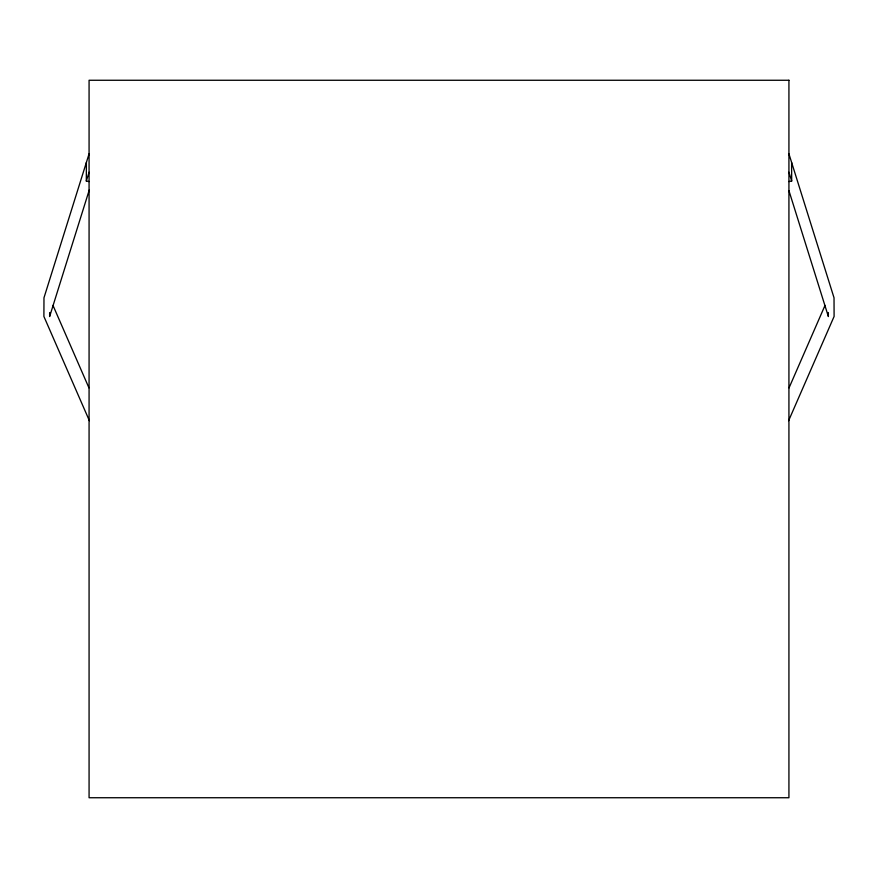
<?xml version="1.0" encoding="UTF-8"?>
<svg xmlns="http://www.w3.org/2000/svg" width="878" height="878" viewBox="0 0 878 878"><rect width="100%" height="100%" fill="white"/><g stroke="black" fill="none" stroke-linecap="round" stroke-linejoin="round"><path stroke-width="1.32" d="M49.651 312.557L49.629 316.552L89.293 189.933M89.073 181.57L86.318 181.022L86.395 162.386M89.073 153.848L43.977 297.796L43.9 316.453L89.369 420.683M86.318 181.022L89.073 172.242M789.059 387.835L825.024 305.39M788.631 420.683L834.1 316.453L834.023 297.796L788.927 153.848M788.927 181.57L791.682 181.022L791.605 162.386M52.976 305.39L88.941 387.835M788.927 172.242L791.682 181.022M788.927 190.636L828.371 316.552L828.349 312.557M788.927 80.26L89.073 80.26L89.073 797.74L788.927 797.74L788.927 80.26"/></g></svg>
